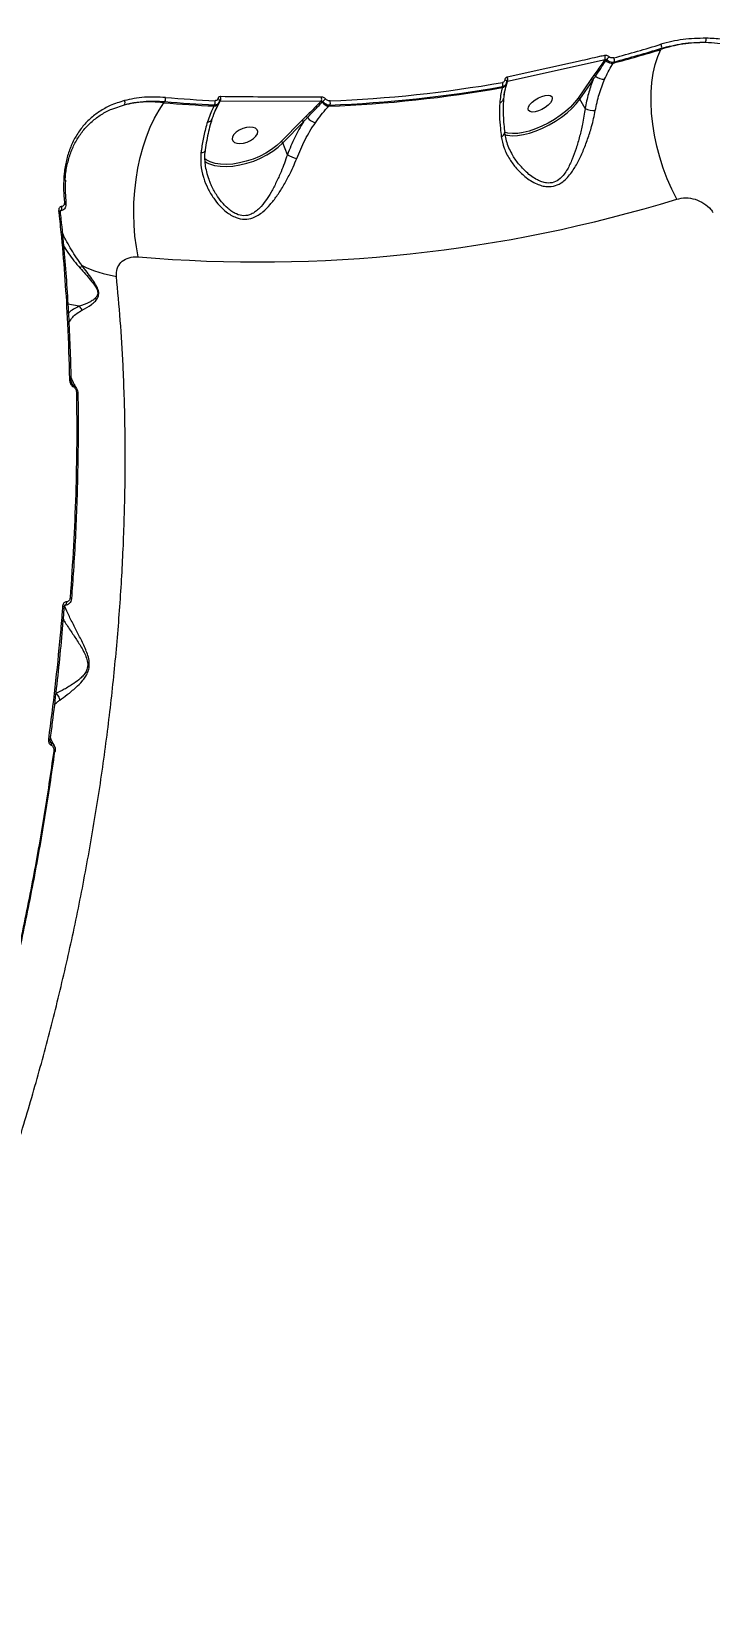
# Model space of a CAD drawing. Header units: millimetres. Extents: x -8422 to 28150, y -6982 to 5510.
# Drawn here: x 2905 to 3131, y 1146 to 1675 of the extents above; entities that cross this region are included whole.
import ezdxf

# ---------------------------------------------------------------- set-up
doc = ezdxf.new("R2010")
doc.units = ezdxf.units.MM
doc.layers.add('DIKOM_ОБЪЕКТ', color=7, linetype='Continuous')
doc.layers.add('DIKOM_РАЗМЕР_ОБЪЕКТА', color=7, linetype='Continuous')
doc.styles.add('style1', font='arial.ttf', dxfattribs={"width": 0.8})
doc.dimstyles.new('1-50', dxfattribs={"dimtxt": 300, "dimasz": 200, "dimexe": 100, "dimexo": 0, "dimgap": 100, "dimtad": 1, "dimdec": 0, "dimtxsty": 'style1', "dimcen": 0, "dimclrd": 7, "dimclre": 7, "dimadec": 1, "dimazin": 2, "dimtfac": 1, "dimtdec": 0, "dimtmove": 1, "dimatfit": 3, "dimfxl": 0, "dimlwd": 25, "dimlwe": 18, "dimarcsym": 0})

# ---------------------------------------------------------------- blocks, each defined once
blk = doc.blocks.new('*D1')
at = {"layer": 'Defpoints', "color": 0, "transparency": 16777216}
for p in [(-5348.28, 1737.01), (6047.45, 1360.22), (6047.45, -3315.33)]:
    blk.add_point(p, dxfattribs=at)
at = {"layer": 'DIKOM_РАЗМЕР_ОБЪЕКТА', "color": 7, "lineweight": 18, "transparency": 16777216}
for p, q in [((-5348.28, 1737.01), (-5348.28, -3415.33)), ((6047.45, 1360.22), (6047.45, -3415.33))]:
    blk.add_line(p, q, dxfattribs=at)
at = {"layer": 'DIKOM_РАЗМЕР_ОБЪЕКТА', "color": 7, "lineweight": 25, "transparency": 16777216}
blk.add_line((-5148.28, -3315.33), (5847.45, -3315.33), dxfattribs=at)
at = {"layer": 'DIKOM_РАЗМЕР_ОБЪЕКТА', "color": 7, "transparency": 16777216}
for points in [[(-5148.28, -3282), (-5148.28, -3348.67), (-5348.28, -3315.33)], [(5847.45, -3282), (5847.45, -3348.67), (6047.45, -3315.33)]]:
    blk.add_solid(points, dxfattribs=at)
at = {"layer": 'DIKOM_РАЗМЕР_ОБЪЕКТА', "color": 0, "transparency": 16777216, "insert": (349.59, -3062.16), "char_height": 300, "attachment_point": 5, "style": 'style1'}
blk.add_mtext('11400', dxfattribs=at)

msp = doc.modelspace()

# ---------------------------------------------------------------- linework, layer by layer
at = {"layer": 'DIKOM_ОБЪЕКТ', "color": 7, "linetype": 'Continuous', "lineweight": 15}
for p, q in [((3063.66, 1658.42), (3096.17, 1665.64)), ((3096.17, 1665.64), (3096.01, 1665.42)), ((3096.49, 1665.25), (3096.71, 1665.57)), ((3098.94, 1664.43), (3099.22, 1664.84)), ((3114.98, 1669.38), (3114.81, 1669)), ((3092.46, 1660.39), (3091.44, 1658.97)), ((3062.05, 1656.64), (3061.95, 1656.27)), ((3063.38, 1657.83), (3063.32, 1657.59)), ((3063.35, 1657.84), (3063.43, 1658.22)), ((3063.43, 1658.22), (3063.44, 1658.29)), ((3063.64, 1658.35), (3063.66, 1658.42)), ((3091.44, 1658.97), (3087.17, 1652.77)), ((3087.79, 1652.43), (3092.06, 1658.63)), ((2932.2, 1649.22), (2936.08, 1650.59)), ((2949.21, 1651.24), (2949.53, 1651.63)), ((2966.1, 1650.57), (2965.89, 1650.16)), ((2967.59, 1651.35), (2967.43, 1651.03)), ((2967.87, 1651.68), (2967.99, 1651.9)), ((2967.99, 1651.9), (3001.59, 1651.76)), ((3001.59, 1651.76), (3001.51, 1651.69)), ((3001.93, 1651.42), (3002.16, 1651.65)), ((3004.09, 1650.06), (3004.48, 1650.47)), ((3089.56, 1649.34), (3087.79, 1652.43)), ((2995.16, 1645.35), (2988.3, 1638.33)), ((2988.84, 1637.87), (2995.7, 1644.89)), ((2996.52, 1646.7), (2995.16, 1645.35)), ((3062.69, 1640.67), (3063.4, 1640.47)), ((3063.05, 1641.29), (3062.7, 1641.41)), ((2990.35, 1633.94), (2988.84, 1637.87)), ((2916.07, 1618.26), (2916.07, 1617.83)), ((2916.56, 1617.9), (2916.56, 1617.87)), ((2920.95, 1583.47), (2917.21, 1584.24)), ((2920.59, 1554.12), (2920.59, 1554.09)), ((2918.46, 1486.22), (2918.45, 1486.2)), ((2915.97, 1483.52), (2915.97, 1483.51))]:
    msp.add_line(p, q, dxfattribs=at)
at = {"layer": 'DIKOM_ОБЪЕКТ', "color": 7, "linetype": 'Continuous', "lineweight": 15, "flags": 128}
for points in [[(3120.08, 1619.15), (3118.42, 1622.45), (3116.92, 1625.89), (3115.58, 1629.45), (3114.41, 1633.09), (3113.42, 1636.77), (3112.63, 1640.47), (3112.05, 1644.14), (3111.66, 1647.77), (3111.49, 1651.3), (3111.53, 1654.72), (3111.78, 1657.99), (3112.23, 1661.08), (3112.9, 1663.96), (3113.76, 1666.61), (3114.81, 1669)], [(3062.8, 1658.89), (3062.95, 1658.84), (3063.09, 1658.78), (3063.21, 1658.71), (3063.31, 1658.62), (3063.38, 1658.53), (3063.42, 1658.43), (3063.44, 1658.33), (3063.43, 1658.22)], [(2940.69, 1599.92), (2940.03, 1603.32), (2939.56, 1606.87), (2939.27, 1610.54), (2939.16, 1614.29), (2939.23, 1618.09), (2939.49, 1621.9), (2939.93, 1625.68), (2940.55, 1629.42), (2941.34, 1633.06), (2942.3, 1636.57), (2943.42, 1639.93), (2944.68, 1643.11), (2946.07, 1646.07), (2947.59, 1648.79), (2949.21, 1651.24)], [(3087.17, 1652.77), (3086.03, 1651.29), (3084.64, 1649.82), (3083.03, 1648.36), (3081.24, 1646.97), (3079.3, 1645.66), (3077.25, 1644.46), (3075.15, 1643.41), (3073.03, 1642.52), (3070.95, 1641.82), (3068.95, 1641.32), (3067.07, 1641.03), (3065.35, 1640.96), (3063.84, 1641.1), (3063.05, 1641.29)], [(3063.4, 1640.47), (3063.73, 1640.4), (3065.29, 1640.25), (3067.06, 1640.33), (3069, 1640.63), (3071.06, 1641.15), (3073.21, 1641.87), (3075.39, 1642.78), (3077.56, 1643.87), (3079.67, 1645.1), (3081.67, 1646.45), (3083.52, 1647.89), (3085.18, 1649.39), (3086.61, 1650.91), (3087.79, 1652.43)], [(3076.22, 1653.67), (3077.19, 1653.76), (3077.94, 1653.62), (3078.42, 1653.27), (3078.59, 1652.72), (3078.44, 1652.03), (3077.97, 1651.26), (3077.22, 1650.46), (3076.26, 1649.7), (3075.16, 1649.04), (3074.02, 1648.54), (3072.92, 1648.23), (3071.95, 1648.14), (3071.2, 1648.28), (3070.71, 1648.64), (3070.55, 1649.18), (3070.7, 1649.87), (3071.17, 1650.64), (3071.92, 1651.44), (3072.88, 1652.2), (3073.97, 1652.86), (3075.12, 1653.36), (3076.22, 1653.67)], [(2988.3, 1638.33), (2986.81, 1636.96), (2985.08, 1635.66), (2983.15, 1634.46), (2981.08, 1633.4), (2978.9, 1632.49), (2976.65, 1631.75), (2974.4, 1631.2), (2972.19, 1630.85), (2970.07, 1630.72), (2968.08, 1630.79), (2966.27, 1631.07), (2964.67, 1631.56), (2963.74, 1632)], [(2977.86, 1643.12), (2976.68, 1642.98), (2975.46, 1642.63), (2974.3, 1642.1), (2973.3, 1641.43), (2972.53, 1640.68), (2972.06, 1639.9), (2971.92, 1639.17), (2972.14, 1638.53), (2972.68, 1638.05), (2973.51, 1637.76), (2974.55, 1637.68), (2975.73, 1637.82), (2976.95, 1638.17), (2978.11, 1638.7), (2979.11, 1639.37), (2979.88, 1640.13), (2980.35, 1640.9), (2980.49, 1641.63), (2980.27, 1642.27), (2979.73, 1642.75), (2978.9, 1643.04), (2977.86, 1643.12)], [(2962.91, 1635.22), (2962.89, 1635.15), (2962.78, 1634.98), (2962.58, 1634.82), (2962.31, 1634.7), (2961.96, 1634.61), (2961.56, 1634.55)], [(2965.43, 1630.56), (2966.11, 1630.38), (2967.98, 1630.09), (2970.03, 1630.02), (2972.22, 1630.16), (2974.5, 1630.52), (2976.82, 1631.08), (2979.13, 1631.84), (2981.38, 1632.78), (2983.52, 1633.88), (2985.51, 1635.11), (2987.29, 1636.45), (2988.84, 1637.87)], [(2963.74, 1632), (2963.33, 1632.24), (2962.69, 1632.71)], [(2914.15, 1615.2), (2914.31, 1615.16), (2914.45, 1615.1), (2914.55, 1615.02), (2914.62, 1614.94), (2914.65, 1614.85), (2914.65, 1614.83)], [(2915.08, 1616.68), (2915.13, 1616.41), (2915.13, 1616.13), (2915.09, 1615.85), (2915.01, 1615.61), (2914.9, 1615.41), (2914.75, 1615.27), (2914.69, 1615.24)], [(2917.75, 1559.22), (2917.91, 1559.18), (2918.04, 1559.13), (2918.14, 1559.07), (2918.21, 1559), (2918.24, 1558.93), (2918.24, 1558.91)], [(2920.1, 1554.42), (2920.25, 1554.39), (2920.38, 1554.34), (2920.48, 1554.28), (2920.55, 1554.22), (2920.58, 1554.15), (2920.59, 1554.12)], [(2916.71, 1485.08), (2916.71, 1484.83), (2916.68, 1484.6), (2916.62, 1484.38), (2916.53, 1484.19), (2916.43, 1484.05), (2916.31, 1483.96), (2916.19, 1483.92), (2916.17, 1483.92)], [(2917.97, 1486.45), (2918.12, 1486.42), (2918.25, 1486.38), (2918.35, 1486.33), (2918.42, 1486.29), (2918.45, 1486.24), (2918.46, 1486.22)], [(2915.48, 1483.75), (2915.64, 1483.71), (2915.77, 1483.67), (2915.87, 1483.62), (2915.94, 1483.58), (2915.97, 1483.53), (2915.97, 1483.52)], [(2913, 1435.26), (2913, 1435.25), (2912.97, 1435.23), (2912.9, 1435.22)]]:
    msp.add_lwpolyline(points, dxfattribs=at)
at = {"layer": 'DIKOM_ОБЪЕКТ', "color": 7, "linetype": 'Continuous', "lineweight": 15}
for centre, radius, start, end in [((2987.4, 2084.06), 432.55, 284.9633, 287.1302), ((3113.53, 1669.86), 1.52, 341.578, 33.6459), ((3127.62, 1672.22), 2.25, 337.4729, 12.8983), ((3096.06, 1664.79), 0.633, 47.1591, 94.3105), ((3094.68, 1666.19), 1.59, 339.7442, 30.1536), ((3098.62, 1667.55), 3.14, 227.1708, 275.885), ((3101.85, 1662.15), 6.18, 134.1863, 146.3925), ((2987.02, 2083.5), 433.76, 284.9532, 287.1339), ((3097.77, 1665.37), 1.54, 340.24, 31.8954), ((2987.28, 2083.68), 433.53, 284.9634, 287.1302), ((3062.24, 1659), 1.54, 337.7425, 29.9441), ((3092.48, 1659.72), 0.674, 35.7821, 91.7686), ((3095.72, 1662.97), 3.93, 226.606, 274.7865), ((2986.52, 2086.74), 437.03, 272.3039, 279.9388), ((2986.79, 2086.89), 436.79, 272.3209, 279.9218), ((2986.9, 2087.29), 435.81, 272.3209, 279.9218), ((3061.47, 1658.13), 1.93, 284.5126, 343.6066), ((3060.59, 1657.25), 1.59, 337.1921, 27.7988), ((3063.77, 1657.95), 0.419, 108.1324, 141.574), ((3091.48, 1658.3), 0.667, 29.8795, 93.3652), ((2934.98, 1651.22), 1.28, 330.4198, 34.2737), ((2986.42, 2100.12), 450.42, 265.261, 267.3876), ((2948.06, 1652.54), 1.73, 328.4453, 15.5343), ((2986.69, 2100.29), 450.2, 265.2646, 267.3777), ((2986.8, 2100.63), 449.17, 265.2645, 267.3777), ((2965.92, 1651.92), 1.75, 269.2668, 329.5859), ((2964.63, 1651.43), 1.7, 329.7048, 17.3545), ((2967.02, 1651.89), 0.732, 358.1544, 75.9523), ((2967.9, 1651.28), 0.398, 93.0963, 124.0004), ((2966.55, 1652.72), 1.65, 330.1751, 19.3672), ((3001.34, 1650.96), 0.745, 37.4552, 76.4809), ((3000.07, 1652.56), 1.71, 332.1516, 19.5867), ((3004.85, 1653.67), 3.69, 217.6735, 258.0856), ((3005.42, 1648.93), 4.25, 123.1728, 140.0537), ((3003.01, 1651.23), 1.65, 332.6495, 21.5378), ((3060.63, 1652.9), 1.77, 285.0719, 350.8124), ((3087.21, 1652.1), 0.667, 29.8798, 93.3627), ((3092.35, 1654.27), 5.66, 240.4672, 275.9447), ((2963.78, 1646.41), 1.56, 267.2208, 334.9839), ((2994.97, 1644.6), 0.778, 22.0488, 75.873), ((2996.29, 1645.93), 0.802, 27.0617, 73.8129), ((3000.84, 1649.41), 4.94, 219.1646, 256.7473), ((2988.11, 1637.58), 0.779, 22.0557, 75.866), ((3061.31, 1641.42), 1.44, 281.447, 350.8925), ((2995.46, 1642.26), 9.77, 238.4348, 258.1567), ((2967.63, 1638.73), 8.46, 235.3297, 254.8927), ((2916.06, 1617.73), 0.533, 18.8309, 89.2336), ((2915.95, 1617.22), 0.625, 5.8453, 78.7859), ((2980.69, 2072.89), 474.66, 265.1656, 287.077), ((2918.57, 1599.01), 3.87, 313.9674, 330.1749), ((2940.6, 1635.63), 42.83, 244.159, 260.3396), ((2918.05, 1556.88), 0.937, 350.4026, 20.8374), ((2910.75, 1438.59), 0.789, 50.7986, 89.5037), ((2910.58, 1437.72), 1.14, 341.1773, 20.3752), ((2912.47, 1434.51), 0.917, 54.4219, 87.4268)]:
    msp.add_arc(centre, radius, start, end, dxfattribs=at)
for points, knots in [([(3129.82, 1672.72), (3127.24, 1672.66), (3123.33, 1672.57), (3118.37, 1671.7), (3115.99, 1671.03), (3114.8, 1670.7)], [0, 0, 0, 0, 0.492763, 0.746382, 1, 1, 1, 1]), ([(3129.7, 1671.36), (3127.15, 1671.24), (3123.27, 1671.06), (3118.36, 1670.08), (3115.99, 1669.36), (3114.81, 1669)], [0, 0, 0, 0, 0.492784, 0.746391, 1, 1, 1, 1]), ([(3114.98, 1669.38), (3117.28, 1669.97), (3120.76, 1670.86), (3125.78, 1671.34), (3128.4, 1671.35), (3129.7, 1671.36)], [0, 0, 0, 0, 0.492808, 0.746403, 1, 1, 1, 1]), ([(3129.7, 1671.36), (3132.31, 1671.21), (3136.27, 1670.98), (3141.62, 1669.89), (3146.94, 1668.43), (3152.16, 1666.39), (3157.15, 1663.8), (3161.93, 1660.85), (3166.39, 1657.41), (3170.38, 1653.53), (3173.58, 1649.94), (3175.5, 1647.18), (3176.62, 1645.55)], [0, 0, 0, 0, 0.146874, 0.222512, 0.298148, 0.444988, 0.520626, 0.596263, 0.742421, 0.81772, 0.893019, 1, 1, 1, 1]), ([(3177.71, 1646.32), (3176.56, 1647.98), (3174.35, 1651.17), (3170.41, 1655.47), (3166.18, 1659.3), (3161.57, 1662.72), (3156.64, 1665.67), (3151.46, 1668.15), (3146.11, 1670.12), (3140.67, 1671.54), (3135.2, 1672.47), (3131.61, 1672.64), (3129.82, 1672.72)], [0, 0, 0, 0, 0.107083, 0.205973, 0.305184, 0.404077, 0.503336, 0.602916, 0.702178, 0.801346, 0.900832, 1, 1, 1, 1]), ([(3096.05, 1666.99), (3095.49, 1666.86), (3092.7, 1666.22), (3081.83, 1663.72), (3071.59, 1661.51), (3063.57, 1659.77)], [0, 0, 0, 0, 0.051225, 0.256128, 1, 1, 1, 1]), ([(3096.01, 1665.42), (3095.7, 1664.98), (3094.55, 1663.3), (3093.34, 1661.63), (3092.46, 1660.39)], [0, 0, 0, 0, 0.264688, 1, 1, 1, 1]), ([(3093.02, 1660.11), (3093.17, 1660.33), (3093.88, 1661.4), (3095.03, 1663.12), (3096.04, 1664.6), (3096.49, 1665.25)], [0, 0, 0, 0, 0.122283, 0.611439, 1, 1, 1, 1]), ([(3097.55, 1666.58), (3097.51, 1666.61), (3097.34, 1666.74), (3096.99, 1666.93), (3096.5, 1667.05), (3096.2, 1667.01), (3096.05, 1666.99)], [0, 0, 0, 0, 0.085592, 0.389326, 0.694824, 1, 1, 1, 1]), ([(3096.17, 1665.64), (3096.22, 1665.66), (3096.33, 1665.69), (3096.51, 1665.67), (3096.64, 1665.62), (3096.69, 1665.58), (3096.71, 1665.57)], [0, 0, 0, 0, 0.313147, 0.619655, 0.917173, 1, 1, 1, 1]), ([(3096.71, 1665.57), (3096.79, 1665.5), (3097.09, 1665.27), (3097.69, 1664.95), (3098.5, 1664.75), (3098.98, 1664.81), (3099.22, 1664.84)], [0, 0, 0, 0, 0.110607, 0.406324, 0.703505, 1, 1, 1, 1]), ([(3099.08, 1666.18), (3098.93, 1666.16), (3098.64, 1666.11), (3098.14, 1666.22), (3097.78, 1666.4), (3097.59, 1666.54), (3097.55, 1666.58)], [0, 0, 0, 0, 0.296907, 0.59406, 0.889509, 1, 1, 1, 1]), ([(3063.57, 1659.77), (3063.53, 1659.76), (3063.36, 1659.72), (3063.09, 1659.57), (3062.85, 1659.27), (3062.82, 1659.02), (3062.8, 1658.89)], [0, 0, 0, 0, 0.081059, 0.390862, 0.69514, 1, 1, 1, 1]), ([(3092.06, 1658.63), (3092.2, 1658.85), (3092.51, 1659.34), (3092.84, 1659.83), (3093.02, 1660.11)], [0, 0, 0, 0, 0.43532, 1, 1, 1, 1]), ([(3096.05, 1659.05), (3096.83, 1660.72), (3097.71, 1662.62), (3098.81, 1664.24), (3098.94, 1664.43)], [0, 0, 0, 0, 0.882143, 1, 1, 1, 1]), ([(3061.95, 1656.27), (3061.91, 1656.1), (3061.71, 1655.27), (3061.35, 1653.64), (3061.18, 1652.01), (3061.09, 1651.19)], [0, 0, 0, 0, 0.108885, 0.55281, 1, 1, 1, 1]), ([(3062.8, 1658.89), (3062.79, 1658.76), (3062.75, 1658.5), (3062.51, 1658.2), (3062.23, 1658.05), (3062.04, 1658), (3061.99, 1657.99)], [0, 0, 0, 0, 0.29544, 0.59038, 0.890148, 1, 1, 1, 1]), ([(3062.05, 1656.64), (3062.13, 1656.66), (3062.46, 1656.75), (3062.93, 1657.04), (3063.28, 1657.45), (3063.33, 1657.76), (3063.35, 1657.84)], [0, 0, 0, 0, 0.132763, 0.495827, 0.854554, 1, 1, 1, 1]), ([(3063.32, 1657.57), (3063.21, 1657.15), (3062.94, 1656.15), (3062.57, 1654.46), (3062.45, 1653.19), (3062.39, 1652.61)], [0, 0, 0, 0, 0.278832, 0.670687, 1, 1, 1, 1]), ([(3062.51, 1653.78), (3062.61, 1654.22), (3062.95, 1655.73), (3063.36, 1657.26), (3063.64, 1658.35)], [0, 0, 0, 0, 0.291175, 1, 1, 1, 1]), ([(3063.45, 1658.33), (3063.47, 1658.35), (3063.51, 1658.41), (3063.6, 1658.42), (3063.65, 1658.42), (3063.66, 1658.42)], [0, 0, 0, 0, 0.424986, 0.879035, 1, 1, 1, 1]), ([(3092.06, 1658.63), (3091.55, 1657.18), (3090.52, 1654.26), (3089.88, 1650.99), (3089.56, 1649.34)], [0, 0, 0, 0, 0.496057, 1, 1, 1, 1]), ([(3092.94, 1648.64), (3093.32, 1650.47), (3094.09, 1654.19), (3095.39, 1657.42), (3096.05, 1659.05)], [0, 0, 0, 0, 0.494242, 1, 1, 1, 1]), ([(2936.03, 1651.94), (2934.43, 1651.44), (2931.47, 1650.5), (2927.71, 1648.4), (2924.56, 1645.98), (2921.85, 1643.1), (2919.63, 1639.8), (2917.89, 1636.11), (2916.64, 1632.08), (2915.92, 1627.72), (2915.67, 1623.11), (2915.93, 1619.88), (2916.07, 1618.26)], [0, 0, 0, 0, 0.116682, 0.215086, 0.313798, 0.412201, 0.510063, 0.608227, 0.706084, 0.803954, 0.902132, 1, 1, 1, 1]), ([(2916.34, 1625.32), (2916.36, 1625.84), (2916.43, 1627.87), (2917.07, 1631.16), (2918.27, 1635.12), (2919.98, 1638.72), (2922.17, 1641.95), (2924.82, 1644.77), (2927.94, 1647.1), (2930.41, 1648.61), (2931.96, 1649.14), (2932.2, 1649.22)], [0, 0, 0, 0, 0.045416, 0.177644, 0.309944, 0.442664, 0.574966, 0.708142, 0.841736, 0.97491, 1, 1, 1, 1]), ([(2949.72, 1653), (2947.34, 1653.09), (2943.74, 1653.24), (2939.24, 1652.7), (2937.1, 1652.19), (2936.03, 1651.94)], [0, 0, 0, 0, 0.492762, 0.74638, 1, 1, 1, 1]), ([(2936.08, 1650.59), (2938.16, 1651.03), (2941.31, 1651.68), (2945.91, 1651.84), (2948.32, 1651.7), (2949.53, 1651.63)], [0, 0, 0, 0, 0.49281, 0.746401, 1, 1, 1, 1]), ([(2949.21, 1651.24), (2947.64, 1651.37), (2944.54, 1651.63), (2940.13, 1651.4), (2937.44, 1650.86), (2936.08, 1650.59)], [0, 0, 0, 0, 0.339547, 0.667768, 1, 1, 1, 1]), ([(2965.89, 1650.16), (2965.8, 1649.98), (2965.03, 1648.39), (2964.32, 1646.51), (2963.7, 1644.86)], [0, 0, 0, 0, 0.117866, 1, 1, 1, 1]), ([(2967.43, 1651.01), (2967.17, 1650.51), (2966.6, 1649.34), (2965.79, 1647.56), (2965.38, 1646.26), (2965.21, 1645.74)], [0, 0, 0, 0, 0.315144, 0.726787, 1, 1, 1, 1]), ([(2965.68, 1647.15), (2966.19, 1648.22), (2966.9, 1649.73), (2967.66, 1651.24), (2967.87, 1651.68)], [0, 0, 0, 0, 0.713749, 1, 1, 1, 1]), ([(2966.1, 1650.57), (2966.2, 1650.57), (2966.54, 1650.58), (2967.05, 1650.75), (2967.45, 1651.05), (2967.54, 1651.3), (2967.56, 1651.37)], [0, 0, 0, 0, 0.149938, 0.513796, 0.876402, 1, 1, 1, 1]), ([(2967.2, 1652.6), (2967.17, 1652.48), (2967.1, 1652.25), (2966.82, 1652.02), (2966.51, 1651.93), (2966.31, 1651.93), (2966.25, 1651.93)], [0, 0, 0, 0, 0.29279, 0.58518, 0.878826, 1, 1, 1, 1]), ([(2968.11, 1653.27), (2968.07, 1653.27), (2967.88, 1653.27), (2967.59, 1653.18), (2967.3, 1652.95), (2967.24, 1652.72), (2967.2, 1652.6)], [0, 0, 0, 0, 0.096411, 0.398564, 0.69909, 1, 1, 1, 1]), ([(2967.74, 1651.87), (2967.73, 1651.8), (2967.72, 1651.62), (2967.62, 1651.47), (2967.56, 1651.37)], [0, 0, 0, 0, 0.380999, 1, 1, 1, 1]), ([(2967.74, 1651.8), (2967.74, 1651.81), (2967.76, 1651.86), (2967.83, 1651.9), (2967.92, 1651.91), (2967.97, 1651.9), (2967.99, 1651.9)], [0, 0, 0, 0, 0.130614, 0.498774, 0.877593, 1, 1, 1, 1]), ([(3001.68, 1653.13), (3001.11, 1653.13), (2998.22, 1653.11), (2986.97, 1653.07), (2976.4, 1653.18), (2968.11, 1653.27)], [0, 0, 0, 0, 0.051225, 0.256128, 1, 1, 1, 1]), ([(3001.51, 1651.69), (3000.35, 1650.5), (2998.71, 1648.84), (2997.01, 1647.18), (2996.52, 1646.7)], [0, 0, 0, 0, 0.708824, 1, 1, 1, 1]), ([(2997.01, 1646.29), (2997.2, 1646.5), (2998.18, 1647.52), (2999.82, 1649.24), (3001.26, 1650.72), (3001.93, 1651.42)], [0, 0, 0, 0, 0.117888, 0.589476, 1, 1, 1, 1]), ([(2999.71, 1644.6), (3000.32, 1645.47), (3001.57, 1647.22), (3003.04, 1648.98), (3003.92, 1649.88), (3004.09, 1650.06)], [0, 0, 0, 0, 0.443897, 0.891106, 1, 1, 1, 1]), ([(3001.59, 1651.76), (3001.65, 1651.77), (3001.78, 1651.79), (3001.98, 1651.76), (3002.1, 1651.7), (3002.15, 1651.66), (3002.16, 1651.65)], [0, 0, 0, 0, 0.334462, 0.654914, 0.951764, 1, 1, 1, 1]), ([(3003.09, 1652.48), (3003.07, 1652.5), (3002.94, 1652.65), (3002.63, 1652.88), (3002.15, 1653.09), (3001.84, 1653.12), (3001.68, 1653.13)], [0, 0, 0, 0, 0.052386, 0.36506, 0.682731, 1, 1, 1, 1]), ([(3002.16, 1651.65), (3002.21, 1651.6), (3002.45, 1651.34), (3002.97, 1650.93), (3003.74, 1650.55), (3004.23, 1650.49), (3004.48, 1650.47)], [0, 0, 0, 0, 0.081381, 0.385787, 0.693729, 1, 1, 1, 1]), ([(3004.55, 1651.83), (3004.39, 1651.84), (3004.08, 1651.86), (3003.6, 1652.06), (3003.27, 1652.29), (3003.12, 1652.45), (3003.09, 1652.48)], [0, 0, 0, 0, 0.307719, 0.615882, 0.919107, 1, 1, 1, 1]), ([(3061.09, 1651.19), (3061.04, 1649.74), (3060.96, 1647.1), (3061.21, 1643.25), (3061.49, 1640.91), (3061.6, 1640.01)], [0, 0, 0, 0, 0.42512, 0.778082, 1, 1, 1, 1]), ([(3062.39, 1652.6), (3062.38, 1652.48), (3062.29, 1651.6), (3062.24, 1649.74), (3062.26, 1647), (3062.42, 1644.15), (3062.64, 1642.15), (3062.75, 1641.19)], [0, 0, 0, 0, 0.036106, 0.278849, 0.524188, 0.771406, 1, 1, 1, 1]), ([(3089.56, 1649.34), (3089.44, 1648.49), (3089.19, 1646.78), (3088.59, 1643.66), (3087.74, 1640.05), (3086.6, 1636.12), (3085.29, 1632.42), (3083.94, 1629.53), (3082.56, 1627.4), (3081.12, 1625.8), (3079.18, 1624.6), (3077, 1624.42), (3075.14, 1624.86), (3073.46, 1625.59), (3071.72, 1626.68), (3069.55, 1628.45), (3067.34, 1630.91), (3065.72, 1633.01), (3065.16, 1634.2), (3065.14, 1634.26)], [0, 0, 0, 0, 0.055665, 0.11136, 0.19753, 0.283763, 0.36472, 0.445538, 0.49129, 0.536909, 0.595094, 0.652981, 0.689885, 0.726882, 0.776973, 0.827136, 0.911551, 0.996001, 1, 1, 1, 1]), ([(2963.7, 1644.86), (2963.28, 1643.33), (2962.49, 1640.51), (2961.87, 1636.92), (2961.62, 1634.98), (2961.56, 1634.55)], [0, 0, 0, 0, 0.478691, 0.884374, 1, 1, 1, 1]), ([(2965.2, 1645.73), (2965.14, 1645.54), (2964.79, 1644.52), (2964.24, 1642.44), (2963.6, 1639.5), (2963.16, 1637.07), (2962.98, 1635.59), (2962.94, 1635.22)], [0, 0, 0, 0, 0.061906, 0.339832, 0.62027, 0.902587, 1, 1, 1, 1]), ([(2995.7, 1644.89), (2994.7, 1643.2), (2992.68, 1639.79), (2991.13, 1635.9), (2990.35, 1633.94)], [0, 0, 0, 0, 0.494765, 1, 1, 1, 1]), ([(2993.46, 1632.7), (2994.34, 1634.8), (2996.12, 1639.05), (2998.45, 1642.81), (2999.7, 1644.59), (2999.71, 1644.6)], [0, 0, 0, 0, 0.491396, 0.997068, 1, 1, 1, 1]), ([(2995.7, 1644.89), (2995.88, 1645.1), (2996.32, 1645.57), (2996.76, 1646.03), (2997.01, 1646.29)], [0, 0, 0, 0, 0.440336, 1, 1, 1, 1]), ([(3061.6, 1640.01), (3061.86, 1638.72), (3062.41, 1636.08), (3064.25, 1632.51), (3066.61, 1629.31), (3069.04, 1626.95), (3071.38, 1625.26), (3073.29, 1624.23), (3075.15, 1623.58), (3077.23, 1623.21), (3079.68, 1623.47), (3081.95, 1624.7), (3083.71, 1626.33), (3085.41, 1628.47), (3087.15, 1631.4), (3088.89, 1635.13), (3090.43, 1639.15), (3091.58, 1642.82), (3092.42, 1646.02), (3092.76, 1647.76), (3092.94, 1648.64)], [0, 0, 0, 0, 0.074113, 0.151035, 0.220599, 0.291727, 0.334335, 0.377546, 0.410057, 0.44326, 0.496252, 0.549084, 0.588535, 0.628978, 0.696114, 0.765006, 0.835435, 0.907628, 0.953437, 1, 1, 1, 1]), ([(3062.73, 1641.19), (3062.84, 1640.49), (3063.06, 1639.05), (3063.8, 1636.91), (3064.5, 1635.28), (3065.04, 1634.42), (3065.15, 1634.26)], [0, 0, 0, 0, 0.29016, 0.598819, 0.921241, 1, 1, 1, 1]), ([(2961.56, 1634.55), (2961.49, 1633.22), (2961.35, 1630.5), (2961.98, 1627.7), (2962.8, 1625.08), (2963.8, 1622.65), (2965.61, 1619.59), (2967.7, 1616.97), (2969.66, 1615.11), (2971.54, 1613.81), (2973.56, 1612.81), (2976.09, 1612.27), (2978.61, 1612.74), (2980.62, 1613.74), (2982.56, 1615.17), (2984.66, 1617.3), (2986.88, 1620.18), (2988.98, 1623.43), (2990.78, 1626.69), (2992.29, 1629.81), (2993.07, 1631.73), (2993.46, 1632.7)], [0, 0, 0, 0, 0.071319, 0.145533, 0.151142, 0.216682, 0.283549, 0.337207, 0.391821, 0.425164, 0.459114, 0.513456, 0.567942, 0.604075, 0.641127, 0.702245, 0.764911, 0.830239, 0.896871, 0.947989, 1, 1, 1, 1]), ([(2962.91, 1635.23), (2962.91, 1635.21), (2962.77, 1634.48), (2962.75, 1632.95), (2962.87, 1630.63), (2963.36, 1628.22), (2963.85, 1626.47), (2964.26, 1625.55), (2964.31, 1625.43)], [0, 0, 0, 0, 0.004209, 0.227064, 0.460941, 0.705947, 0.9609, 1, 1, 1, 1]), ([(2990.35, 1633.94), (2990.03, 1632.99), (2989.39, 1631.09), (2988.15, 1628.01), (2986.68, 1624.76), (2984.97, 1621.52), (2983.14, 1618.59), (2981.41, 1616.44), (2979.76, 1614.97), (2978.07, 1613.93), (2975.87, 1613.43), (2973.61, 1614), (2971.84, 1615.02), (2970.16, 1616.35), (2968.38, 1618.22), (2966.52, 1620.87), (2965.13, 1623.28), (2964.53, 1624.94), (2964.35, 1625.44)], [0, 0, 0, 0, 0.065558, 0.131156, 0.214947, 0.298761, 0.375848, 0.452773, 0.496523, 0.540148, 0.602979, 0.665723, 0.70586, 0.746087, 0.8132, 0.880428, 0.9644, 1, 1, 1, 1]), ([(2916.43, 1625.52), (2916.4, 1625.21), (2916.28, 1623.85), (2916.34, 1621.31), (2916.43, 1619.06), (2916.59, 1617.89), (2916.6, 1617.87)], [0, 0, 0, 0, 0.12511, 0.559613, 0.994349, 1, 1, 1, 1]), ([(2916.56, 1617.28), (2916.56, 1617.19), (2916.54, 1616.82), (2916.33, 1616.25), (2915.88, 1615.66), (2915.28, 1615.28), (2914.82, 1615.24), (2914.61, 1615.22)], [0, 0, 0, 0, 0.088574, 0.349177, 0.581994, 0.803918, 1, 1, 1, 1]), ([(2916.07, 1617.83), (2916.04, 1617.63), (2915.98, 1617.26), (2915.7, 1616.89), (2915.39, 1616.7), (2915.17, 1616.69), (2915.08, 1616.68)], [0, 0, 0, 0, 0.346718, 0.631213, 0.851278, 1, 1, 1, 1]), ([(2916.54, 1618.05), (2916.56, 1617.91), (2916.6, 1617.65), (2916.56, 1617.4), (2916.54, 1617.28)], [0, 0, 0, 0, 0.545654, 1, 1, 1, 1]), ([(3120.08, 1619.15), (3121.06, 1619.36), (3122.99, 1619.77), (3126.18, 1619.25), (3129.13, 1617.91), (3131.11, 1616.21), (3131.93, 1615.04), (3132.16, 1614.72)], [0, 0, 0, 0, 0.23852, 0.471333, 0.696803, 0.915992, 1, 1, 1, 1]), ([(2915.08, 1616.68), (2915.04, 1616.68), (2914.89, 1616.68), (2914.62, 1616.58), (2914.33, 1616.3), (2914.14, 1615.83), (2914.15, 1615.42), (2914.15, 1615.2)], [0, 0, 0, 0, 0.057934, 0.224503, 0.430031, 0.700484, 1, 1, 1, 1]), ([(2914.15, 1615.2), (2914.22, 1614.62), (2914.53, 1611.72), (2915.3, 1604.13), (2916.28, 1592.27), (2917.24, 1576.56), (2917.57, 1565.43), (2917.75, 1559.22)], [0, 0, 0, 0, 0.032157, 0.160791, 0.418283, 0.675775, 1, 1, 1, 1]), ([(2914.69, 1615.27), (2914.69, 1615.27), (2914.71, 1615.29), (2914.65, 1615.19), (2914.63, 1615.03), (2914.65, 1614.89), (2914.66, 1614.84)], [0, 0, 0, 0, 0.046998, 0.423196, 0.813914, 1, 1, 1, 1]), ([(2914.63, 1614.83), (2914.72, 1614.05), (2915.2, 1609.93), (2915.91, 1602.35), (2916.74, 1592.09), (2917.4, 1581.72), (2917.88, 1571.24), (2918.15, 1563.63), (2918.22, 1559.48), (2918.22, 1558.9)], [0, 0, 0, 0, 0.043755, 0.229814, 0.415423, 0.60037, 0.784891, 0.969831, 1, 1, 1, 1]), ([(2921.93, 1597.08), (2920.71, 1598.79), (2918.85, 1601.39), (2916.9, 1604.89), (2915.84, 1606.93), (2915.41, 1608.01), (2915.31, 1608.26)], [0, 0, 0, 0, 0.456956, 0.692776, 0.928542, 1, 1, 1, 1]), ([(2915.76, 1603.63), (2916.28, 1602.78), (2917.81, 1600.31), (2919.89, 1597.85), (2921.26, 1596.22)], [0, 0, 0, 0, 0.340164, 1, 1, 1, 1]), ([(2921.26, 1596.22), (2922.45, 1594.9), (2924.08, 1593.08), (2926.01, 1590.69), (2926.85, 1589.34), (2927.2, 1588.24), (2927.14, 1587.29), (2926.58, 1586.35), (2925.62, 1585.52), (2923.65, 1584.41), (2922.05, 1583.8), (2920.97, 1583.47), (2920.97, 1583.47)], [0, 0, 0, 0, 0.236984, 0.325276, 0.39382, 0.435136, 0.476452, 0.536453, 0.630856, 0.72578, 0.999679, 1, 1, 1, 1]), ([(2922, 1582.19), (2923.02, 1582.73), (2924.4, 1583.47), (2926.15, 1584.94), (2927.04, 1585.95), (2927.51, 1587.08), (2927.54, 1588.16), (2927.21, 1589.4), (2926.41, 1590.91), (2924.59, 1593.57), (2923.05, 1595.61), (2921.93, 1597.08)], [0, 0, 0, 0, 0.265789, 0.359376, 0.454307, 0.517753, 0.563282, 0.608575, 0.680316, 0.768872, 1, 1, 1, 1]), ([(2933.41, 1593.41), (2933.42, 1594.3), (2933.45, 1596.11), (2934.79, 1598.22), (2936.91, 1599.59), (2939.04, 1600), (2940.35, 1599.93), (2940.69, 1599.92)], [0, 0, 0, 0, 0.218704, 0.444777, 0.679408, 0.919189, 1, 1, 1, 1]), ([(2760.8, 1071.88), (2763.09, 1073.67), (2769.1, 1078.37), (2778.73, 1087.22), (2789.65, 1098.25), (2800.3, 1110.24), (2810.66, 1123.07), (2820.7, 1136.66), (2830.58, 1151.25), (2840.27, 1166.82), (2849.72, 1183.33), (2858.73, 1200.44), (2867.27, 1218.06), (2875.34, 1236.12), (2883.08, 1254.9), (2890.42, 1274.37), (2897.35, 1294.48), (2903.72, 1314.8), (2909.51, 1335.25), (2914.73, 1355.76), (2919.46, 1376.64), (2923.66, 1397.85), (2927.32, 1419.31), (2930.34, 1440.57), (2932.74, 1461.57), (2934.54, 1482.23), (2935.75, 1502.89), (2936.36, 1523.47), (2936.35, 1543.89), (2935.75, 1562.31), (2934.77, 1578.82), (2933.86, 1588.54), (2933.41, 1593.41)], [0, 0, 0, 0, 0.021323, 0.055965, 0.090635, 0.125276, 0.158941, 0.192632, 0.226297, 0.260939, 0.29561, 0.330252, 0.363941, 0.397657, 0.431346, 0.466012, 0.500705, 0.535371, 0.569116, 0.602887, 0.636632, 0.671352, 0.706101, 0.740822, 0.774651, 0.808506, 0.842336, 0.877141, 0.911974, 0.946779, 0.973365, 1, 1, 1, 1]), ([(2920.95, 1583.47), (2920.31, 1583.16), (2919.02, 1582.54), (2917.86, 1581.72), (2917.45, 1581.17), (2917.4, 1581.1)], [0, 0, 0, 0, 0.465163, 0.930566, 1, 1, 1, 1]), ([(2917.54, 1578.1), (2917.94, 1578.7), (2918.67, 1579.8), (2920.15, 1581.17), (2921.38, 1581.85), (2922, 1582.19)], [0, 0, 0, 0, 0.374412, 0.685796, 1, 1, 1, 1]), ([(2920.97, 1583.47), (2920.97, 1583.47), (2920.96, 1583.47), (2920.96, 1583.47), (2920.96, 1583.47), (2920.95, 1583.47)], [0, 0, 0, 0, 0.241269, 0.563042, 1, 1, 1, 1]), ([(2922, 1582.19), (2921.98, 1582.23), (2921.87, 1582.49), (2921.57, 1582.98), (2921.18, 1583.3), (2920.97, 1583.47)], [0, 0, 0, 0, 0.079446, 0.497201, 1, 1, 1, 1]), ([(2917.75, 1559.22), (2917.76, 1559.07), (2917.78, 1558.6), (2917.96, 1557.89), (2918.3, 1557.27), (2918.64, 1556.9), (2918.86, 1556.78), (2918.98, 1556.73)], [0, 0, 0, 0, 0.160571, 0.508161, 0.731868, 0.865376, 1, 1, 1, 1]), ([(2918.21, 1559.91), (2918.56, 1559.1), (2919.08, 1557.88), (2919.8, 1556.6), (2920.04, 1556.17)], [0, 0, 0, 0, 0.662389, 1, 1, 1, 1]), ([(2920.1, 1554.42), (2920.14, 1548.89), (2920.23, 1537.82), (2919.87, 1520.91), (2919.17, 1503.79), (2918.37, 1492.23), (2917.97, 1486.45)], [0, 0, 0, 0, 0.2491, 0.4982, 0.749101, 1, 1, 1, 1]), ([(2918.25, 1558.9), (2918.25, 1558.85), (2918.23, 1558.56), (2918.35, 1558.1), (2918.51, 1557.7), (2918.59, 1557.59), (2918.6, 1557.58)], [0, 0, 0, 0, 0.120363, 0.714142, 0.97206, 1, 1, 1, 1]), ([(2918.93, 1557.22), (2918.86, 1557.33), (2918.68, 1557.62), (2918.5, 1557.92), (2918.39, 1558.1)], [0, 0, 0, 0, 0.38526, 1, 1, 1, 1]), ([(2920.55, 1554.09), (2920.57, 1552.91), (2920.66, 1548.15), (2920.64, 1539.71), (2920.51, 1528.78), (2920.2, 1517.76), (2919.73, 1506.66), (2919.15, 1496.14), (2918.65, 1489.3), (2918.42, 1486.21)], [0, 0, 0, 0, 0.053692, 0.21593, 0.378278, 0.540701, 0.703166, 0.865623, 1, 1, 1, 1]), ([(2918.93, 1557.22), (2918.9, 1557.23), (2918.85, 1557.26), (2918.76, 1557.35), (2918.67, 1557.46), (2918.62, 1557.55), (2918.6, 1557.58)], [0, 0, 0, 0, 0.150799, 0.323296, 0.758408, 1, 1, 1, 1]), ([(2920.06, 1556.15), (2919.99, 1556.28), (2919.83, 1556.59), (2919.44, 1556.98), (2919.1, 1557.14), (2918.93, 1557.22)], [0, 0, 0, 0, 0.271519, 0.624595, 1, 1, 1, 1]), ([(2918.98, 1556.73), (2919.08, 1556.67), (2919.3, 1556.57), (2919.61, 1556.22), (2919.92, 1555.64), (2920.07, 1555), (2920.09, 1554.56), (2920.1, 1554.42)], [0, 0, 0, 0, 0.138878, 0.276789, 0.496604, 0.841884, 1, 1, 1, 1]), ([(2920.08, 1556.16), (2920.09, 1556.14), (2920.26, 1555.88), (2920.44, 1555.27), (2920.6, 1554.61), (2920.57, 1554.21), (2920.57, 1554.12)], [0, 0, 0, 0, 0.039551, 0.419855, 0.870412, 1, 1, 1, 1]), ([(2916.71, 1485.08), (2916.56, 1485.06), (2916.25, 1485.03), (2915.86, 1484.74), (2915.57, 1484.3), (2915.51, 1483.93), (2915.48, 1483.75)], [0, 0, 0, 0, 0.233889, 0.482515, 0.741329, 1, 1, 1, 1]), ([(2918.45, 1486.22), (2918.44, 1486.17), (2918.44, 1485.8), (2918.22, 1485.19), (2917.73, 1484.5), (2917.08, 1484.07), (2916.48, 1483.88), (2916.14, 1483.95), (2916.06, 1483.96)], [0, 0, 0, 0, 0.040349, 0.288258, 0.509692, 0.722179, 0.931183, 1, 1, 1, 1]), ([(2917.97, 1486.45), (2917.94, 1486.26), (2917.87, 1485.88), (2917.58, 1485.43), (2917.18, 1485.12), (2916.86, 1485.09), (2916.71, 1485.08)], [0, 0, 0, 0, 0.25835, 0.51675, 0.76779, 1, 1, 1, 1]), ([(2915.48, 1483.75), (2915.43, 1483.1), (2915.17, 1479.85), (2914.39, 1470.87), (2912.97, 1456.74), (2911.5, 1445.17), (2910.76, 1439.38)], [0, 0, 0, 0, 0.044141, 0.220714, 0.610012, 1, 1, 1, 1]), ([(2915.95, 1483.51), (2915.83, 1481.96), (2915.43, 1476.66), (2914.57, 1467.59), (2913.38, 1456.31), (2912.27, 1446.85), (2911.5, 1441.15), (2911.23, 1439.2)], [0, 0, 0, 0, 0.106121, 0.361093, 0.615463, 0.869046, 1, 1, 1, 1]), ([(2914.53, 1452.39), (2915.33, 1452.96), (2916.94, 1454.1), (2919.6, 1456.26), (2921.67, 1458.29), (2922.99, 1459.96), (2923.83, 1461.41), (2924.36, 1463.13), (2924.41, 1465.13), (2923.94, 1467.19), (2922.91, 1469.92), (2921.36, 1473.07), (2919.44, 1476.75), (2917.66, 1480.28), (2916.51, 1482.7), (2916.11, 1483.72), (2916.08, 1483.81)], [0, 0, 0, 0, 0.119815, 0.242369, 0.324152, 0.365631, 0.408095, 0.445678, 0.483637, 0.530958, 0.576413, 0.672154, 0.770092, 0.878808, 0.989723, 1, 1, 1, 1]), ([(2916.17, 1483.92), (2916.17, 1483.92), (2916.16, 1483.93), (2916.1, 1483.89), (2916.02, 1483.76), (2915.98, 1483.63), (2915.98, 1483.54), (2915.97, 1483.52)], [0, 0, 0, 0, 0.282124, 0.538542, 0.746728, 0.950312, 1, 1, 1, 1]), ([(2915.63, 1479.36), (2915.78, 1479.11), (2916.54, 1477.88), (2918.15, 1475.43), (2920.36, 1472.18), (2922.11, 1469.34), (2923.29, 1466.9), (2923.83, 1465.16), (2923.85, 1463.93), (2923.7, 1462.91), (2923.3, 1461.82), (2922.42, 1460.61), (2921.01, 1459.24), (2918.79, 1457.6), (2915.95, 1455.89), (2914.07, 1454.96), (2913.21, 1454.57), (2913.21, 1454.57)], [0, 0, 0, 0, 0.031468, 0.156021, 0.26438, 0.372435, 0.421308, 0.470167, 0.502161, 0.508046, 0.54592, 0.590526, 0.635432, 0.726118, 0.862992, 0.999863, 1, 1, 1, 1]), ([(2913.21, 1454.57), (2913.21, 1454.57), (2913.21, 1454.57), (2913.2, 1454.57), (2913.2, 1454.57), (2913.2, 1454.57)], [0, 0, 0, 0, 0.301574, 0.708493, 1, 1, 1, 1]), ([(2914.53, 1452.39), (2914.52, 1452.44), (2914.5, 1452.76), (2914.33, 1453.35), (2913.88, 1454.08), (2913.44, 1454.41), (2913.21, 1454.57)], [0, 0, 0, 0, 0.056227, 0.36855, 0.684278, 1, 1, 1, 1]), ([(2912.7, 1450.77), (2912.99, 1451.1), (2913.52, 1451.69), (2914.22, 1452.18), (2914.53, 1452.39)], [0, 0, 0, 0, 0.562172, 1, 1, 1, 1]), ([(2910.76, 1439.38), (2910.75, 1439.23), (2910.72, 1438.89), (2910.81, 1438.38), (2911.01, 1437.91), (2911.29, 1437.54), (2911.54, 1437.42), (2911.66, 1437.36)], [0, 0, 0, 0, 0.182523, 0.423779, 0.627445, 0.813414, 1, 1, 1, 1]), ([(2911.26, 1439.2), (2911.25, 1439.15), (2911.22, 1438.98), (2911.26, 1438.72), (2911.33, 1438.49), (2911.38, 1438.41), (2911.39, 1438.39)], [0, 0, 0, 0, 0.194268, 0.607944, 0.882786, 1, 1, 1, 1]), ([(2911.65, 1438.12), (2911.6, 1438.2), (2911.47, 1438.41), (2911.34, 1438.62), (2911.27, 1438.74)], [0, 0, 0, 0, 0.399416, 1, 1, 1, 1]), ([(2911.35, 1440.11), (2911.43, 1439.88), (2911.72, 1439.05), (2912.17, 1438.07), (2912.63, 1437.28), (2912.68, 1437.2)], [0, 0, 0, 0, 0.242244, 0.913287, 1, 1, 1, 1]), ([(2911.65, 1438.12), (2911.62, 1438.14), (2911.57, 1438.16), (2911.48, 1438.25), (2911.43, 1438.33), (2911.39, 1438.38)], [0, 0, 0, 0, 0.261958, 0.454247, 1, 1, 1, 1]), ([(2912.67, 1437.19), (2912.65, 1437.23), (2912.56, 1437.47), (2912.22, 1437.83), (2911.84, 1438.02), (2911.65, 1438.12)], [0, 0, 0, 0, 0.076681, 0.532369, 1, 1, 1, 1]), ([(2912.51, 1435.43), (2911.46, 1428.17), (2909.34, 1413.67), (2905.43, 1391.84), (2901.01, 1370), (2897.58, 1355.51), (2895.87, 1348.27)], [0, 0, 0, 0, 0.248597, 0.497193, 0.748597, 1, 1, 1, 1]), ([(2896.29, 1348.26), (2897.98, 1355.4), (2901.37, 1369.69), (2905.77, 1391.4), (2909.7, 1413.26), (2911.84, 1427.9), (2912.9, 1435.22)], [0, 0, 0, 0, 0.248597, 0.497194, 0.748597, 1, 1, 1, 1]), ([(2911.66, 1437.36), (2911.78, 1437.3), (2912.01, 1437.17), (2912.28, 1436.83), (2912.47, 1436.38), (2912.55, 1435.89), (2912.52, 1435.57), (2912.51, 1435.43)], [0, 0, 0, 0, 0.188923, 0.377431, 0.579177, 0.816449, 1, 1, 1, 1]), ([(2912.67, 1437.19), (2912.77, 1436.98), (2912.99, 1436.5), (2913.08, 1435.82), (2913, 1435.4), (2912.97, 1435.26)], [0, 0, 0, 0, 0.353671, 0.788409, 1, 1, 1, 1])]:
    msp.add_open_spline(points, degree=3, knots=knots, dxfattribs=at)

# ---------------------------------------------------------------- dimensions: what is measured, and where the dimension line sits
at = {"layer": 'DIKOM_РАЗМЕР_ОБЪЕКТА'}
dim = msp.add_linear_dim(base=(6047.45, -3315.33), p1=(-5348.28, 1737.01), p2=(6047.45, 1360.22), text='11400', dimstyle='1-50', override={"dimscale": 1, "dimtix": 0, "dimtofl": 1, "dimtmove": 1, "dimatfit": 3}, dxfattribs=at)
dim.commit()
dim.dimension.update_dxf_attribs({"geometry": '*D1', "text_midpoint": (349.59, -3062.16)})

doc.saveas('drawing.dxf')
